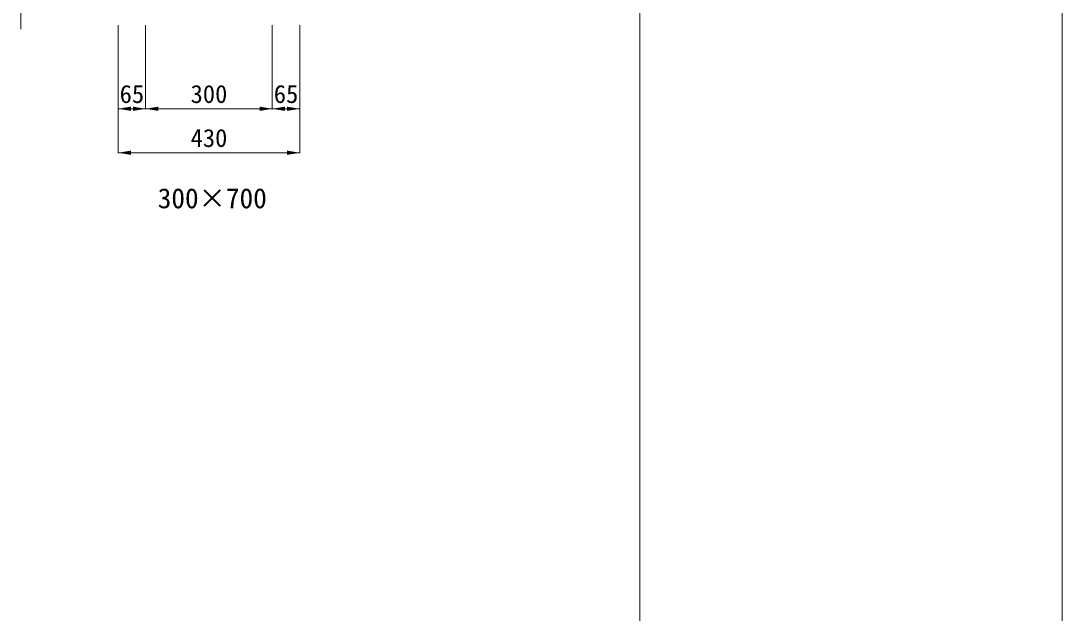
# Model space of a CAD drawing. Units: millimetres at full size. Extents: x -1934 to 78146, y -143454 to -112471.
# Drawn here: x 8479 to 10946, y -136251 to -134849 of the extents above; entities that cross this region are included whole.
import ezdxf
from ezdxf.enums import TextEntityAlignment as Align

# ---------------------------------------------------------------- set-up
doc = ezdxf.new("R2010")
doc.units = ezdxf.units.MM
doc.header["$LTSCALE"] = 23
for name, color, linetype, lineweight in [('0_2', 7, 'Continuous', 13), ('寸法線', 7, 'Continuous', 13), ('枠', 5, 'Continuous', 5)]:
    doc.layers.add(name, color=color, linetype=linetype, lineweight=lineweight)
doc.styles.add('ＭＳ ゴシック', font='')
doc.styles.get('ＭＳ ゴシック').set_extended_font_data('MS Gothic')

# ---------------------------------------------------------------- blocks, each defined once
blk = doc.blocks.new('filled_arrow')
at = {"color": 0, "linetype": 'Continuous', "lineweight": -2}
blk.add_solid([(7.5, 1.25), (0, 0), (7.5, -1.25)], dxfattribs=at)

msp = doc.modelspace()

# ---------------------------------------------------------------- linework, layer by layer
at = {"layer": '0_2', "color": 1}
msp.add_line((10945.54, -143454.17), (10945.54, -112471.31), dxfattribs=at)
at = {"layer": '寸法線'}
for p, q in [((8479.49, -134648.69), (8479.49, -134868.69)), ((8710.05, -134858.69), (8710.05, -135056.94)), ((8710.05, -134858.69), (8710.05, -135161.1)), ((8775.05, -134858.69), (8775.05, -135056.94)), ((8775.05, -134858.69), (8775.05, -135056.94)), ((9075.05, -134858.69), (9075.05, -135056.94)), ((9075.05, -134858.69), (9075.05, -135056.94)), ((9140.05, -134858.69), (9140.05, -135056.94)), ((9140.05, -134858.69), (9140.05, -135161.1)), ((8710.05, -135056.94), (8775.05, -135056.94)), ((8775.05, -135056.94), (9075.05, -135056.94)), ((9075.05, -135056.94), (9140.05, -135056.94)), ((8710.05, -135161.1), (9140.05, -135161.1))]:
    msp.add_line(p, q, dxfattribs=at)
at = {"layer": '枠', "lineweight": 13}
msp.add_line((9945.54, -139655.12), (9945.54, -132762.26), dxfattribs=at)

# ---------------------------------------------------------------- block references
at = {"layer": '寸法線', "xscale": 4, "yscale": 4}
for p in [(8710.05, -135056.94), (8775.05, -135056.94), (9075.05, -135056.94), (8710.05, -135161.1)]:
    msp.add_blockref('filled_arrow', p, dxfattribs=at)
at = {"layer": '寸法線', "xscale": 4, "yscale": 4, "rotation": 180}
for p in [(8775.05, -135056.94), (9075.05, -135056.94), (9140.05, -135056.94), (9140.05, -135161.1)]:
    msp.add_blockref('filled_arrow', p, dxfattribs=at)

# ---------------------------------------------------------------- texts
at = {"layer": '0_2', "style": 'ＭＳ ゴシック'}
msp.add_text('300×700', height=47.47, dxfattribs=at).set_placement((8932.85, -135268.85), align=Align.MIDDLE_CENTER)
at = {"layer": '寸法線', "style": 'ＭＳ ゴシック'}
for s, p in [('65', (8742.55, -135021.94)), ('300', (8925.05, -135021.94)), ('65', (9107.55, -135021.94)), ('430', (8925.05, -135126.1))]:
    msp.add_text(s, height=42.72, dxfattribs=at).set_placement(p, align=Align.MIDDLE_CENTER)

doc.saveas('drawing.dxf')
